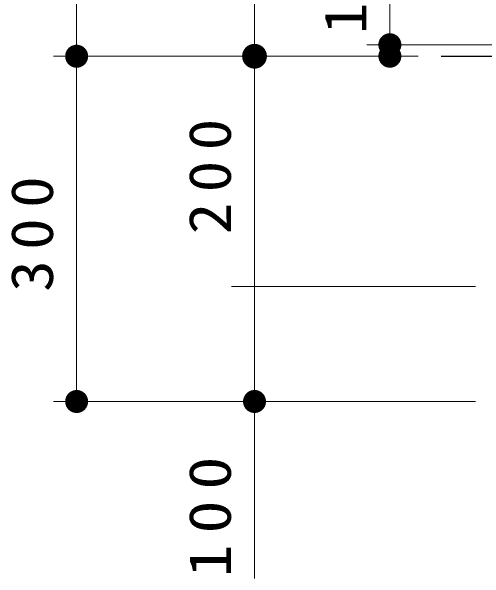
# Model space of a CAD drawing. Units: millimetres on the paper, scale 1:20. Extents: x -365 to 0, y 0 to 257.
# Drawn here: x -118.5 to -97.91, y 80.72 to 105.36 of the extents above; entities that cross this region are included whole.
import ezdxf

# ---------------------------------------------------------------- set-up
doc = ezdxf.new("R2010")
doc.units = ezdxf.units.MM
doc.layers.add('1_20', color=7, linetype='Continuous', lineweight=25)
doc.styles.add('ＭＳ ゴシック', font='')
doc.styles.get('ＭＳ ゴシック').set_extended_font_data('MS Gothic')

# ---------------------------------------------------------------- blocks, each defined once
blk = doc.blocks.new('filled_dot')
at = {"color": 0, "linetype": 'Continuous', "lineweight": -2, "const_width": 1.25}
blk.add_lwpolyline([(-0.625, 0, 1), (0.625, 0, 1)], format="xyb", close=True, dxfattribs=at)

msp = doc.modelspace()

# ---------------------------------------------------------------- linework, layer by layer
at = {"layer": '1_20', "lineweight": 13}
for p, q in [((-115.658, 103.415), (-115.658, 142.389)), ((-107.922, 103.415), (-107.922, 124.415)), ((-102.035, 103.415), (-102.035, 108.179)), ((-95.309, 103.915), (-103.035, 103.915)), ((-100.809, 103.415), (-116.658, 103.415)), ((-100.809, 103.415), (-116.658, 103.415)), ((-115.658, 88.415), (-115.658, 103.415)), ((-100.809, 103.415), (-108.922, 103.415)), ((-107.922, 93.415), (-107.922, 103.415)), ((-98.309, 93.415), (-108.922, 93.415)), ((-107.922, 80.718), (-107.922, 93.415)), ((-98.309, 88.415), (-116.658, 88.415))]:
    msp.add_line(p, q, dxfattribs=at)
at = {"layer": '1_20'}
msp.add_line((-99.809, 103.415), (-94.809, 103.415), dxfattribs=at)

# ---------------------------------------------------------------- block references
at = {"layer": '1_20', "lineweight": 13}
for p, xscale, yscale, rotation in [((-102.035, 103.915), 0.4, 0.4, 270), ((-115.658, 103.415), 0.4, 0.4, 90), ((-115.658, 103.415), 0.4, 0.4, 270), ((-107.922, 103.415), 0.431, 0.431, 270), ((-107.922, 103.415), 0.4, 0.4, 90), ((-102.035, 103.415), 0.4, 0.4, 90), ((-115.658, 88.415), 0.4, 0.4, 90), ((-107.922, 88.415), 0.4, 0.4, 90)]:
    msp.add_blockref('filled_dot', p, dxfattribs=dict(at, xscale=xscale, yscale=yscale, rotation=rotation))

# ---------------------------------------------------------------- texts
at = {"layer": '1_20', "char_height": 1.833, "attachment_point": 8, "rotation": 90, "style": 'ＭＳ ゴシック'}
for s, insert in [('\\T1.34;\\W1.1;10', (-103.035, 106.21)), ('\\T1.33;\\W1.1;200', (-108.922, 98.415)), ('\\T1.33;\\W1.1;300', (-116.658, 95.915)), ('\\T1.33;\\W1.15;100', (-108.922, 83.634))]:
    msp.add_mtext(s, dxfattribs=dict(at, insert=insert))

doc.saveas('drawing.dxf')
